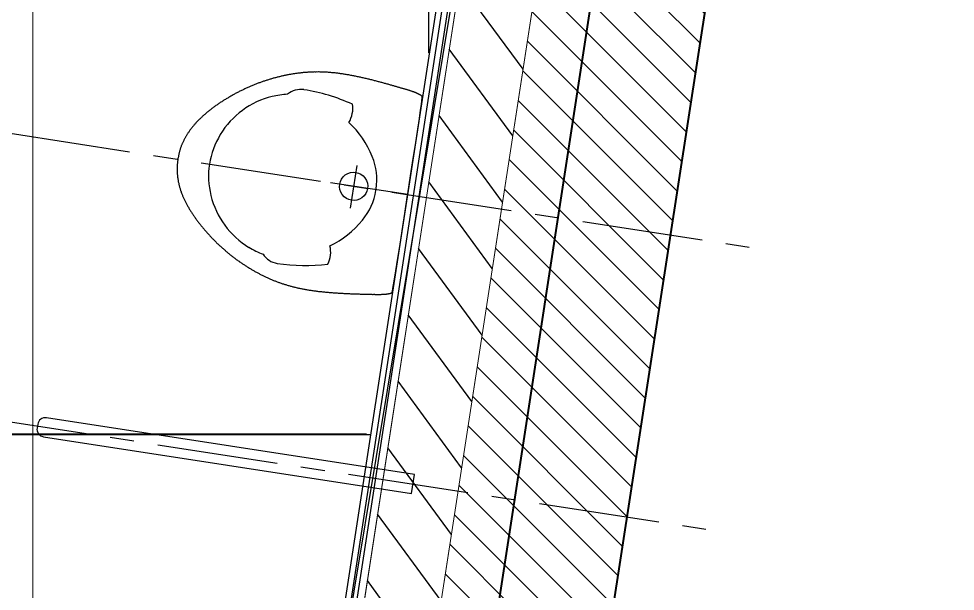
# Model space of a CAD drawing. Header units: millimetres. Extents: x 263321 to 2483465, y 33647 to 614421.
# Drawn here: x 2414509 to 2415741, y 398031 to 398783 of the extents above; entities that cross this region are included whole.
import ezdxf

# ---------------------------------------------------------------- set-up
doc = ezdxf.new("R2010")
doc.units = ezdxf.units.MM
doc.linetypes.add('CENTER', pattern=[50.8, 31.75, -6.35, 6.35, -6.35])
for name, color, linetype in [('A-PLAN-CL', 8, 'CENTER'), ('A-PLAN-HATCH2', 8, 'Continuous'), ('A-PLAN-PLASTER', 67, 'Continuous'), ('A-PLAN-SANITARY FIXTURES', 35, 'Continuous'), ('A-PLAN-TILE', 32, 'Continuous'), ('CEILING TOA', 250, 'Continuous'), ('TOA-FC-MODULAR', 7, 'Continuous')]:
    doc.layers.add(name, color=color, linetype=linetype)
for name, color, linetype, lineweight in [('A-PLAN-COLUMN', 3, 'Continuous', 0), ('A-PLAN-RCC-HATCH', 8, 'Continuous', 13), ('A-PLAN-THIN', 251, 'Continuous', 15), ('TOA-FL-CPT-1', 8, 'Continuous', 5), ('TOA-FL-TILE-4', 8, 'Continuous', 5), ('WALL', 6, 'Continuous', 40)]:
    doc.layers.add(name, color=color, linetype=linetype, lineweight=lineweight)

# ---------------------------------------------------------------- blocks, each defined once
blk = doc.blocks.new('A$C54621FCA')
at = {"layer": 'A-PLAN-SANITARY FIXTURES'}
for p, q in [((48.8, 283.3, 0), (50, 283.4, 0)), ((50, 283.4, 0), (51.1, 283.5, 0)), ((51.1, 283.5, 0), (52.3, 283.7, 0)), ((52.3, 283.7, 0), (53.5, 283.8, 0)), ((53.5, 283.8, 0), (54.7, 283.9, 0)), ((54.7, 283.9, 0), (55.9, 284.1, 0)), ((55.9, 284.1, 0), (57.1, 284.2, 0)), ((57.1, 284.2, 0), (58.3, 284.3, 0)), ((58.3, 284.3, 0), (59.6, 284.5, 0)), ((59.6, 284.5, 0), (60.8, 284.6, 0)), ((60.8, 284.6, 0), (62.1, 284.7, 0)), ((62.1, 284.7, 0), (63.3, 284.8, 0)), ((63.3, 284.8, 0), (64.6, 285, 0)), ((64.6, 285, 0), (65.8, 285.1, 0)), ((65.8, 285.1, 0), (67.1, 285.2, 0)), ((67.1, 285.2, 0), (68.3, 285.3, 0)), ((68.3, 285.3, 0), (69.6, 285.5, 0)), ((69.6, 285.5, 0), (70.9, 285.6, 0)), ((70.9, 285.6, 0), (72.2, 285.7, 0)), ((72.2, 285.7, 0), (73.4, 285.8, 0)), ((73.4, 285.8, 0), (74.7, 285.9, 0)), ((74.7, 285.9, 0), (76, 286, 0)), ((76, 286, 0), (77.3, 286.1, 0)), ((77.3, 286.1, 0), (78.6, 286.2, 0)), ((78.6, 286.2, 0), (79.9, 286.3, 0)), ((79.9, 286.3, 0), (81.2, 286.4, 0)), ((81.2, 286.4, 0), (82.5, 286.5, 0)), ((82.5, 286.5, 0), (83.8, 286.6, 0)), ((83.8, 286.6, 0), (85.1, 286.7, 0)), ((85.1, 286.7, 0), (86.3, 286.8, 0)), ((86.3, 286.8, 0), (87.6, 286.8, 0)), ((87.6, 286.8, 0), (88.9, 286.9, 0)), ((88.9, 286.9, 0), (90.2, 287, 0)), ((90.2, 287, 0), (91.5, 287, 0)), ((91.5, 287, 0), (92.8, 287.1, 0)), ((92.8, 287.1, 0), (94, 287.2, 0)), ((94, 287.2, 0), (95.3, 287.2, 0)), ((95.3, 287.2, 0), (96.6, 287.3, 0)), ((96.6, 287.3, 0), (97.8, 287.3, 0)), ((97.8, 287.3, 0), (99.1, 287.3, 0)), ((99.1, 287.3, 0), (100.4, 287.4, 0)), ((100.4, 287.4, 0), (101.6, 287.4, 0)), ((101.6, 287.4, 0), (102.9, 287.4, 0)), ((102.9, 287.4, 0), (104.1, 287.4, 0)), ((104.1, 287.4, 0), (105.3, 287.5, 0)), ((105.3, 287.5, 0), (106.6, 287.5, 0)), ((106.6, 287.5, 0), (107.8, 287.5, 0)), ((107.8, 287.5, 0), (109, 287.5, 0)), ((109, 287.5, 0), (110.2, 287.5, 0)), ((110.2, 287.5, 0), (111.4, 287.4, 0)), ((111.4, 287.4, 0), (112.6, 287.4, 0)), ((112.6, 287.4, 0), (113.8, 287.4, 0)), ((113.8, 287.4, 0), (115, 287.4, 0)), ((115, 287.4, 0), (116.1, 287.3, 0)), ((116.1, 287.3, 0), (117.3, 287.3, 0)), ((117.3, 287.3, 0), (118.5, 287.3, 0)), ((118.5, 287.3, 0), (119.6, 287.2, 0)), ((119.6, 287.2, 0), (120.8, 287.1, 0)), ((120.8, 287.1, 0), (121.9, 287.1, 0)), ((121.9, 287.1, 0), (123.1, 287, 0)), ((123.1, 287, 0), (124.2, 286.9, 0)), ((124.2, 286.9, 0), (125.3, 286.9, 0)), ((125.3, 286.9, 0), (126.4, 286.8, 0)), ((126.4, 286.8, 0), (127.6, 286.7, 0)), ((127.6, 286.7, 0), (128.7, 286.6, 0)), ((128.7, 286.6, 0), (129.8, 286.5, 0)), ((129.8, 286.5, 0), (130.9, 286.4, 0)), ((130.9, 286.4, 0), (132, 286.3, 0)), ((132, 286.3, 0), (133.1, 286.2, 0)), ((133.1, 286.2, 0), (134.2, 286, 0)), ((134.2, 286, 0), (135.2, 285.9, 0)), ((135.2, 285.9, 0), (136.3, 285.8, 0)), ((136.3, 285.8, 0), (137.4, 285.6, 0)), ((137.4, 285.6, 0), (138.5, 285.5, 0)), ((138.5, 285.5, 0), (139.5, 285.4, 0)), ((139.5, 285.4, 0), (140.6, 285.2, 0)), ((140.6, 285.2, 0), (141.7, 285, 0)), ((141.7, 285, 0), (142.7, 284.9, 0)), ((142.7, 284.9, 0), (143.8, 284.7, 0)), ((143.8, 284.7, 0), (144.8, 284.5, 0)), ((144.8, 284.5, 0), (145.9, 284.4, 0)), ((145.9, 284.4, 0), (146.9, 284.2, 0)), ((146.9, 284.2, 0), (148, 284, 0)), ((148, 284, 0), (149, 283.8, 0)), ((149, 283.8, 0), (150, 283.6, 0)), ((150, 283.6, 0), (151.1, 283.4, 0)), ((151.1, 283.4, 0), (152.1, 283.2, 0)), ((0.4, 268.9, 0), (0.5, 272, 0)), ((0.5, 272, 0), (0.7, 273.7, 0)), ((0.7, 273.7, 0), (0.9, 274.4, 0)), ((0.9, 274.4, 0), (1.1, 274.6, 0)), ((1.1, 274.6, 0), (1.4, 274.7, 0)), ((1.4, 274.7, 0), (1.7, 274.9, 0)), ((1.7, 274.9, 0), (2, 275, 0)), ((2, 275, 0), (2.4, 275.2, 0)), ((2.4, 275.2, 0), (2.8, 275.4, 0)), ((2.8, 275.4, 0), (3.2, 275.6, 0)), ((3.2, 275.6, 0), (3.7, 275.7, 0)), ((3.7, 275.7, 0), (4.1, 275.9, 0)), ((4.1, 275.9, 0), (4.6, 276.1, 0)), ((4.6, 276.1, 0), (5, 276.2, 0)), ((5, 276.2, 0), (5.5, 276.4, 0)), ((5.5, 276.4, 0), (6, 276.6, 0)), ((6, 276.6, 0), (6.4, 276.7, 0)), ((6.4, 276.7, 0), (6.9, 276.9, 0)), ((6.9, 276.9, 0), (7.4, 277, 0)), ((7.4, 277, 0), (7.9, 277.2, 0)), ((7.9, 277.2, 0), (8.4, 277.3, 0)), ((8.4, 277.3, 0), (8.9, 277.4, 0)), ((8.9, 277.4, 0), (9.4, 277.6, 0)), ((9.4, 277.6, 0), (9.9, 277.7, 0)), ((9.9, 277.7, 0), (10.5, 277.8, 0)), ((10.5, 277.8, 0), (11, 277.9, 0)), ((11, 277.9, 0), (11.6, 278.1, 0)), ((11.6, 278.1, 0), (12.1, 278.2, 0)), ((12.1, 278.2, 0), (12.7, 278.3, 0)), ((12.7, 278.3, 0), (13.3, 278.4, 0)), ((13.3, 278.4, 0), (13.9, 278.5, 0)), ((13.9, 278.5, 0), (14.5, 278.6, 0)), ((14.5, 278.6, 0), (15.1, 278.7, 0)), ((15.1, 278.7, 0), (15.7, 278.8, 0)), ((15.7, 278.8, 0), (16.3, 279, 0)), ((16.3, 279, 0), (17, 279.1, 0)), ((17, 279.1, 0), (17.6, 279.2, 0)), ((17.6, 279.2, 0), (18.3, 279.3, 0)), ((18.3, 279.3, 0), (19, 279.4, 0)), ((19, 279.4, 0), (19.7, 279.5, 0)), ((19.7, 279.5, 0), (20.4, 279.6, 0)), ((20.4, 279.6, 0), (21.1, 279.7, 0)), ((21.1, 279.7, 0), (21.9, 279.8, 0)), ((21.9, 279.8, 0), (22.6, 279.9, 0)), ((22.6, 279.9, 0), (23.4, 280, 0)), ((23.4, 280, 0), (24.2, 280.1, 0)), ((24.2, 280.1, 0), (25, 280.2, 0)), ((25, 280.2, 0), (25.8, 280.3, 0)), ((25.8, 280.3, 0), (26.6, 280.5, 0)), ((26.6, 280.5, 0), (27.5, 280.6, 0)), ((27.5, 280.6, 0), (28.3, 280.7, 0)), ((28.3, 280.7, 0), (29.2, 280.8, 0)), ((29.2, 280.8, 0), (30.1, 280.9, 0)), ((30.1, 280.9, 0), (31, 281, 0)), ((31, 281, 0), (32, 281.2, 0)), ((32, 281.2, 0), (32.9, 281.3, 0)), ((32.9, 281.3, 0), (33.9, 281.4, 0)), ((33.9, 281.4, 0), (34.8, 281.5, 0)), ((34.8, 281.5, 0), (35.8, 281.7, 0)), ((35.8, 281.7, 0), (36.8, 281.8, 0)), ((36.8, 281.8, 0), (37.9, 281.9, 0)), ((37.9, 281.9, 0), (38.9, 282, 0)), ((38.9, 282, 0), (40, 282.2, 0)), ((40, 282.2, 0), (41, 282.3, 0)), ((41, 282.3, 0), (42.1, 282.4, 0)), ((42.1, 282.4, 0), (43.2, 282.6, 0)), ((43.2, 282.6, 0), (44.3, 282.7, 0)), ((44.3, 282.7, 0), (45.4, 282.8, 0)), ((45.4, 282.8, 0), (46.5, 283, 0)), ((46.5, 283, 0), (47.7, 283.1, 0)), ((47.7, 283.1, 0), (48.8, 283.3, 0)), ((152.1, 283.2, 0), (153.1, 282.9, 0)), ((153.1, 282.9, 0), (154.2, 282.7, 0)), ((154.2, 282.7, 0), (155.2, 282.5, 0)), ((155.2, 282.5, 0), (156.2, 282.3, 0)), ((156.2, 282.3, 0), (157.2, 282, 0)), ((157.2, 282, 0), (158.2, 281.8, 0)), ((158.2, 281.8, 0), (159.2, 281.5, 0)), ((159.2, 281.5, 0), (160.3, 281.3, 0)), ((160.3, 281.3, 0), (161.3, 281, 0)), ((161.3, 281, 0), (162.3, 280.8, 0)), ((162.3, 280.8, 0), (163.3, 280.5, 0)), ((163.3, 280.5, 0), (164.3, 280.2, 0)), ((164.3, 280.2, 0), (165.3, 279.9, 0)), ((165.3, 279.9, 0), (166.3, 279.7, 0)), ((166.3, 279.7, 0), (167.3, 279.4, 0)), ((167.3, 279.4, 0), (168.3, 279.1, 0)), ((168.3, 279.1, 0), (169.3, 278.8, 0)), ((169.3, 278.8, 0), (170.3, 278.5, 0)), ((170.3, 278.5, 0), (171.3, 278.2, 0)), ((171.3, 278.2, 0), (172.3, 277.9, 0)), ((172.3, 277.9, 0), (173.3, 277.5, 0)), ((173.3, 277.5, 0), (174.3, 277.2, 0)), ((174.3, 277.2, 0), (175.3, 276.9, 0)), ((175.3, 276.9, 0), (176.3, 276.5, 0)), ((176.3, 276.5, 0), (177.3, 276.2, 0)), ((177.3, 276.2, 0), (178.3, 275.9, 0)), ((178.3, 275.9, 0), (179.3, 275.5, 0)), ((179.3, 275.5, 0), (180.3, 275.2, 0)), ((180.3, 275.2, 0), (181.3, 274.8, 0)), ((181.3, 274.8, 0), (182.3, 274.4, 0)), ((182.3, 274.4, 0), (183.3, 274.1, 0)), ((183.3, 274.1, 0), (184.3, 273.7, 0)), ((184.3, 273.7, 0), (185.3, 273.3, 0)), ((185.3, 273.3, 0), (186.3, 272.9, 0)), ((186.3, 272.9, 0), (187.3, 272.5, 0)), ((187.3, 272.5, 0), (188.3, 272.1, 0)), ((188.3, 272.1, 0), (189.2, 271.7, 0)), ((189.2, 271.7, 0), (190.2, 271.3, 0)), ((190.2, 271.3, 0), (191.2, 270.9, 0)), ((0.2, 256, 0), (0.3, 263.7, 0)), ((0.3, 263.7, 0), (0.4, 268.9, 0)), ((191.2, 270.9, 0), (192.2, 270.5, 0)), ((192.2, 270.5, 0), (193.2, 270.1, 0)), ((193.2, 270.1, 0), (194.2, 269.7, 0)), ((194.2, 269.7, 0), (195.2, 269.2, 0)), ((195.2, 269.2, 0), (196.2, 268.8, 0)), ((196.2, 268.8, 0), (197.2, 268.3, 0)), ((197.2, 268.3, 0), (198.2, 267.9, 0)), ((198.2, 267.9, 0), (199.1, 267.4, 0)), ((199.1, 267.4, 0), (200.1, 267, 0)), ((200.1, 267, 0), (201.1, 266.5, 0)), ((201.1, 266.5, 0), (202.1, 266.1, 0)), ((202.1, 266.1, 0), (203.1, 265.6, 0)), ((203.1, 265.6, 0), (204.1, 265.1, 0)), ((204.1, 265.1, 0), (205.1, 264.6, 0)), ((205.1, 264.6, 0), (206, 264.1, 0)), ((206, 264.1, 0), (207, 263.6, 0)), ((207, 263.6, 0), (208, 263.1, 0)), ((208, 263.1, 0), (209, 262.6, 0)), ((209, 262.6, 0), (210, 262.1, 0)), ((210, 262.1, 0), (210.9, 261.6, 0)), ((210.9, 261.6, 0), (211.9, 261.1, 0)), ((211.9, 261.1, 0), (212.9, 260.6, 0)), ((212.9, 260.6, 0), (213.9, 260, 0)), ((213.9, 260, 0), (214.8, 259.5, 0)), ((214.8, 259.5, 0), (215.8, 259, 0)), ((215.8, 259, 0), (216.8, 258.4, 0)), ((0.1, 245.2, 0), (0.2, 256, 0)), ((216.8, 258.4, 0), (217.8, 257.9, 0)), ((217.8, 257.9, 0), (218.7, 257.3, 0)), ((218.7, 257.3, 0), (219.7, 256.8, 0)), ((219.7, 256.8, 0), (220.7, 256.2, 0)), ((220.7, 256.2, 0), (221.6, 255.6, 0)), ((221.6, 255.6, 0), (222.6, 255, 0)), ((222.6, 255, 0), (223.5, 254.5, 0)), ((223.5, 254.5, 0), (224.5, 253.9, 0)), ((224.5, 253.9, 0), (225.5, 253.3, 0)), ((225.5, 253.3, 0), (226.4, 252.7, 0)), ((226.4, 252.7, 0), (227.4, 252.1, 0)), ((227.4, 252.1, 0), (228.3, 251.5, 0)), ((228.3, 251.5, 0), (229.3, 250.9, 0)), ((229.3, 250.9, 0), (230.3, 250.3, 0)), ((230.3, 250.3, 0), (231.2, 249.6, 0)), ((231.2, 249.6, 0), (232.2, 249, 0)), ((232.2, 249, 0), (233.1, 248.4, 0)), ((233.1, 248.4, 0), (234.1, 247.7, 0)), ((234.1, 247.7, 0), (235, 247.1, 0)), ((235, 247.1, 0), (235.9, 246.4, 0)), ((235.9, 246.4, 0), (236.9, 245.8, 0)), ((0.1, 230.9, 0), (0.1, 245.2, 0)), ((236.9, 245.8, 0), (237.8, 245.1, 0)), ((237.8, 245.1, 0), (238.8, 244.5, 0)), ((238.8, 244.5, 0), (239.7, 243.8, 0)), ((239.7, 243.8, 0), (240.6, 243.1, 0)), ((240.6, 243.1, 0), (241.6, 242.4, 0)), ((241.6, 242.4, 0), (242.5, 241.8, 0)), ((242.5, 241.8, 0), (243.4, 241.1, 0)), ((243.4, 241.1, 0), (244.4, 240.4, 0)), ((244.4, 240.4, 0), (245.3, 239.7, 0)), ((245.3, 239.7, 0), (246.2, 239, 0)), ((246.2, 239, 0), (247.1, 238.3, 0)), ((247.1, 238.3, 0), (248, 237.6, 0)), ((248, 237.6, 0), (248.9, 236.8, 0)), ((248.9, 236.8, 0), (249.8, 236.1, 0)), ((249.8, 236.1, 0), (250.7, 235.4, 0)), ((250.7, 235.4, 0), (251.6, 234.7, 0)), ((251.6, 234.7, 0), (252.5, 233.9, 0)), ((0, 212.9, 0), (0.1, 230.9, 0)), ((252.5, 233.9, 0), (253.4, 233.2, 0)), ((253.4, 233.2, 0), (254.3, 232.5, 0)), ((254.3, 232.5, 0), (255.2, 231.7, 0)), ((255.2, 231.7, 0), (256.1, 231, 0)), ((256.1, 231, 0), (257, 230.2, 0)), ((257, 230.2, 0), (257.8, 229.5, 0)), ((257.8, 229.5, 0), (258.7, 228.7, 0)), ((258.7, 228.7, 0), (259.6, 228, 0)), ((259.6, 228, 0), (260.4, 227.2, 0)), ((260.4, 227.2, 0), (261.3, 226.4, 0)), ((261.3, 226.4, 0), (262.1, 225.7, 0)), ((262.1, 225.7, 0), (263, 224.9, 0)), ((263, 224.9, 0), (263.8, 224.1, 0)), ((263.8, 224.1, 0), (264.6, 223.3, 0)), ((264.6, 223.3, 0), (265.5, 222.6, 0)), ((265.5, 222.6, 0), (266.3, 221.8, 0)), ((266.3, 221.8, 0), (267.1, 221, 0)), ((0, 191.8, 0), (0, 212.9, 0)), ((267.1, 221, 0), (267.9, 220.2, 0)), ((267.9, 220.2, 0), (268.7, 219.4, 0)), ((268.7, 219.4, 0), (269.5, 218.6, 0)), ((269.5, 218.6, 0), (270.3, 217.8, 0)), ((270.3, 217.8, 0), (271.1, 217, 0)), ((271.1, 217, 0), (271.9, 216.2, 0)), ((271.9, 216.2, 0), (272.6, 215.4, 0)), ((272.6, 215.4, 0), (273.4, 214.6, 0)), ((273.4, 214.6, 0), (274.1, 213.8, 0)), ((274.1, 213.8, 0), (274.9, 213, 0)), ((274.9, 213, 0), (275.6, 212.2, 0)), ((275.6, 212.2, 0), (276.4, 211.4, 0)), ((276.4, 211.4, 0), (277.1, 210.6, 0)), ((277.1, 210.6, 0), (277.8, 209.8, 0)), ((277.8, 209.8, 0), (278.5, 209, 0)), ((278.5, 209, 0), (279.2, 208.2, 0)), ((279.2, 208.2, 0), (279.9, 207.4, 0)), ((279.9, 207.4, 0), (280.6, 206.6, 0)), ((280.6, 206.6, 0), (281.3, 205.7, 0)), ((281.3, 205.7, 0), (282, 204.9, 0)), ((282, 204.9, 0), (282.6, 204.1, 0)), ((282.6, 204.1, 0), (283.3, 203.3, 0)), ((283.3, 203.3, 0), (283.9, 202.5, 0)), ((283.9, 202.5, 0), (284.5, 201.7, 0)), ((284.5, 201.7, 0), (285.2, 200.8, 0)), ((285.2, 200.8, 0), (285.8, 200, 0)), ((285.8, 200, 0), (286.4, 199.2, 0)), ((286.4, 199.2, 0), (287, 198.4, 0)), ((287, 198.4, 0), (287.6, 197.6, 0)), ((287.6, 197.6, 0), (288.2, 196.8, 0)), ((0, 168.7, 0), (0, 191.8, 0)), ((288.2, 196.8, 0), (288.7, 195.9, 0)), ((288.7, 195.9, 0), (289.3, 195.1, 0)), ((289.3, 195.1, 0), (289.8, 194.3, 0)), ((289.8, 194.3, 0), (290.4, 193.5, 0)), ((290.4, 193.5, 0), (290.9, 192.7, 0)), ((290.9, 192.7, 0), (291.4, 191.8, 0)), ((291.4, 191.8, 0), (291.9, 191, 0)), ((291.9, 191, 0), (292.4, 190.2, 0)), ((292.4, 190.2, 0), (292.9, 189.4, 0)), ((292.9, 189.4, 0), (293.4, 188.6, 0)), ((293.4, 188.6, 0), (293.9, 187.8, 0)), ((293.9, 187.8, 0), (294.3, 186.9, 0)), ((294.3, 186.9, 0), (294.8, 186.1, 0)), ((294.8, 186.1, 0), (295.2, 185.3, 0)), ((295.2, 185.3, 0), (295.7, 184.5, 0)), ((295.7, 184.5, 0), (296.1, 183.7, 0)), ((296.1, 183.7, 0), (296.5, 182.9, 0)), ((296.5, 182.9, 0), (296.9, 182, 0)), ((296.9, 182, 0), (297.3, 181.2, 0)), ((297.3, 181.2, 0), (297.7, 180.4, 0)), ((297.7, 180.4, 0), (298.1, 179.6, 0)), ((298.1, 179.6, 0), (298.4, 178.8, 0)), ((298.4, 178.8, 0), (298.8, 178, 0)), ((298.8, 178, 0), (299.1, 177.1, 0)), ((299.1, 177.1, 0), (299.5, 176.3, 0)), ((299.5, 176.3, 0), (299.8, 175.5, 0)), ((299.8, 175.5, 0), (300.1, 174.7, 0)), ((300.1, 174.7, 0), (300.4, 173.9, 0)), ((300.4, 173.9, 0), (300.8, 173.1, 0)), ((300.8, 173.1, 0), (301, 172.2, 0)), ((0, 144.6, 0), (0, 168.7, 0)), ((72, 171.6, 0), (72, 114.8, 0)), ((301, 172.2, 0), (301.3, 171.4, 0)), ((301.3, 171.4, 0), (301.6, 170.6, 0)), ((301.6, 170.6, 0), (301.9, 169.8, 0)), ((301.9, 169.8, 0), (302.1, 169, 0)), ((302.1, 169, 0), (302.4, 168.2, 0)), ((302.4, 168.2, 0), (302.6, 167.4, 0)), ((302.6, 167.4, 0), (302.9, 166.5, 0)), ((302.9, 166.5, 0), (303.1, 165.7, 0)), ((303.1, 165.7, 0), (303.3, 164.9, 0)), ((303.3, 164.9, 0), (303.5, 164.1, 0)), ((303.5, 164.1, 0), (303.7, 163.3, 0)), ((303.7, 163.3, 0), (303.9, 162.5, 0)), ((303.9, 162.5, 0), (304.1, 161.7, 0)), ((304.1, 161.7, 0), (304.2, 160.8, 0)), ((304.2, 160.8, 0), (304.4, 160, 0)), ((304.4, 160, 0), (304.6, 159.2, 0)), ((304.6, 159.2, 0), (304.7, 158.4, 0)), ((304.7, 158.4, 0), (304.8, 157.6, 0)), ((304.8, 157.6, 0), (305, 156.8, 0)), ((305, 156.8, 0), (305.1, 156, 0)), ((305.1, 156, 0), (305.2, 155.2, 0)), ((305.2, 155.2, 0), (305.3, 154.3, 0)), ((305.3, 154.3, 0), (305.4, 153.5, 0)), ((305.4, 153.5, 0), (305.5, 152.7, 0)), ((305.5, 152.7, 0), (305.6, 151.9, 0)), ((305.6, 151.9, 0), (305.6, 151.1, 0)), ((305.6, 151.1, 0), (305.7, 150.3, 0)), ((305.7, 150.3, 0), (305.7, 149.5, 0)), ((305.7, 149.5, 0), (305.8, 148.6, 0)), ((305.8, 148.6, 0), (305.8, 147.8, 0)), ((0, 143.7, 0), (0, 144.6, 0)), ((0, 143.7, 0), (102.8, 143.7, 0)), ((0, 142.9, 0), (0, 143.7, 0)), ((0, 118.8, 0), (0, 142.9, 0)), ((305.6, 135.6, 0), (305.5, 134.8, 0)), ((305.7, 137.2, 0), (305.6, 136.4, 0)), ((305.6, 136.4, 0), (305.6, 135.6, 0)), ((305.8, 138.8, 0), (305.7, 138, 0)), ((305.7, 138, 0), (305.7, 137.2, 0)), ((305.8, 147.8, 0), (305.8, 147, 0)), ((305.8, 147, 0), (305.9, 146.2, 0)), ((305.9, 141.3, 0), (305.8, 140.5, 0)), ((305.8, 140.5, 0), (305.8, 139.6, 0)), ((305.8, 139.6, 0), (305.8, 138.8, 0)), ((305.9, 146.2, 0), (305.9, 145.4, 0)), ((305.9, 145.4, 0), (305.9, 144.6, 0)), ((305.9, 144.6, 0), (305.9, 143.8, 0)), ((305.9, 143.8, 0), (305.9, 143.7, 0)), ((305.9, 143.7, 0), (305.9, 143.7, 0)), ((305.9, 143.7, 0), (305.9, 142.9, 0)), ((305.9, 142.9, 0), (305.9, 142.1, 0)), ((305.9, 142.1, 0), (305.9, 141.3, 0)), ((303.5, 123.4, 0), (303.3, 122.6, 0)), ((303.7, 124.2, 0), (303.5, 123.4, 0)), ((303.9, 125, 0), (303.7, 124.2, 0)), ((304.1, 125.8, 0), (303.9, 125, 0)), ((304.2, 126.6, 0), (304.1, 125.8, 0)), ((304.4, 127.4, 0), (304.2, 126.6, 0)), ((304.6, 128.3, 0), (304.4, 127.4, 0)), ((304.7, 129.1, 0), (304.6, 128.3, 0)), ((304.8, 129.9, 0), (304.7, 129.1, 0)), ((305, 130.7, 0), (304.8, 129.9, 0)), ((305.1, 131.5, 0), (305, 130.7, 0)), ((305.2, 132.3, 0), (305.1, 131.5, 0)), ((305.3, 133.1, 0), (305.2, 132.3, 0)), ((305.4, 133.9, 0), (305.3, 133.1, 0)), ((305.5, 134.8, 0), (305.4, 133.9, 0)), ((0, 95.7, 0), (0, 118.8, 0)), ((299.5, 111.1, 0), (299.1, 110.3, 0)), ((299.8, 112, 0), (299.5, 111.1, 0)), ((300.1, 112.8, 0), (299.8, 112, 0)), ((300.4, 113.6, 0), (300.1, 112.8, 0)), ((300.8, 114.4, 0), (300.4, 113.6, 0)), ((301, 115.2, 0), (300.8, 114.4, 0)), ((301.3, 116, 0), (301, 115.2, 0)), ((301.6, 116.9, 0), (301.3, 116, 0)), ((301.9, 117.7, 0), (301.6, 116.9, 0)), ((302.1, 118.5, 0), (301.9, 117.7, 0)), ((302.4, 119.3, 0), (302.1, 118.5, 0)), ((302.6, 120.1, 0), (302.4, 119.3, 0)), ((302.9, 120.9, 0), (302.6, 120.1, 0)), ((303.1, 121.7, 0), (302.9, 120.9, 0)), ((303.3, 122.6, 0), (303.1, 121.7, 0)), ((293.4, 98.9, 0), (292.9, 98.1, 0)), ((293.9, 99.7, 0), (293.4, 98.9, 0)), ((294.3, 100.5, 0), (293.9, 99.7, 0)), ((294.8, 101.4, 0), (294.3, 100.5, 0)), ((295.2, 102.2, 0), (294.8, 101.4, 0)), ((295.7, 103, 0), (295.2, 102.2, 0)), ((296.1, 103.8, 0), (295.7, 103, 0)), ((296.5, 104.6, 0), (296.1, 103.8, 0)), ((296.9, 105.4, 0), (296.5, 104.6, 0)), ((297.3, 106.3, 0), (296.9, 105.4, 0)), ((297.7, 107.1, 0), (297.3, 106.3, 0)), ((298.1, 107.9, 0), (297.7, 107.1, 0)), ((298.4, 108.7, 0), (298.1, 107.9, 0)), ((298.8, 109.5, 0), (298.4, 108.7, 0)), ((299.1, 110.3, 0), (298.8, 109.5, 0)), ((0, 74.6, 0), (0, 95.7, 0)), ((285.2, 86.6, 0), (284.5, 85.8, 0)), ((285.8, 87.4, 0), (285.2, 86.6, 0)), ((286.4, 88.3, 0), (285.8, 87.4, 0)), ((287, 89.1, 0), (286.4, 88.3, 0)), ((287.6, 89.9, 0), (287, 89.1, 0)), ((288.2, 90.7, 0), (287.6, 89.9, 0)), ((288.7, 91.5, 0), (288.2, 90.7, 0)), ((289.3, 92.4, 0), (288.7, 91.5, 0)), ((289.8, 93.2, 0), (289.3, 92.4, 0)), ((290.4, 94, 0), (289.8, 93.2, 0)), ((290.9, 94.8, 0), (290.4, 94, 0)), ((291.4, 95.6, 0), (290.9, 94.8, 0)), ((291.9, 96.4, 0), (291.4, 95.6, 0)), ((292.4, 97.3, 0), (291.9, 96.4, 0)), ((292.9, 98.1, 0), (292.4, 97.3, 0)), ((0.1, 56.5, 0), (0, 74.6, 0)), ((274.9, 74.4, 0), (274.1, 73.6, 0)), ((275.6, 75.2, 0), (274.9, 74.4, 0)), ((276.4, 76, 0), (275.6, 75.2, 0)), ((277.1, 76.9, 0), (276.4, 76, 0)), ((277.8, 77.7, 0), (277.1, 76.9, 0)), ((278.5, 78.5, 0), (277.8, 77.7, 0)), ((279.2, 79.3, 0), (278.5, 78.5, 0)), ((279.9, 80.1, 0), (279.2, 79.3, 0)), ((280.6, 80.9, 0), (279.9, 80.1, 0)), ((281.3, 81.7, 0), (280.6, 80.9, 0)), ((282, 82.5, 0), (281.3, 81.7, 0)), ((282.6, 83.4, 0), (282, 82.5, 0)), ((283.3, 84.2, 0), (282.6, 83.4, 0)), ((283.9, 85, 0), (283.3, 84.2, 0)), ((284.5, 85.8, 0), (283.9, 85, 0)), ((262.1, 61.8, 0), (261.3, 61, 0)), ((263, 62.6, 0), (262.1, 61.8, 0)), ((263.8, 63.3, 0), (263, 62.6, 0)), ((264.6, 64.1, 0), (263.8, 63.3, 0)), ((265.5, 64.9, 0), (264.6, 64.1, 0)), ((266.3, 65.7, 0), (265.5, 64.9, 0)), ((267.1, 66.5, 0), (266.3, 65.7, 0)), ((267.9, 67.3, 0), (267.1, 66.5, 0)), ((268.7, 68, 0), (267.9, 67.3, 0)), ((269.5, 68.8, 0), (268.7, 68, 0)), ((270.3, 69.6, 0), (269.5, 68.8, 0)), ((271.1, 70.4, 0), (270.3, 69.6, 0)), ((271.9, 71.2, 0), (271.1, 70.4, 0)), ((272.6, 72, 0), (271.9, 71.2, 0)), ((273.4, 72.8, 0), (272.6, 72, 0)), ((274.1, 73.6, 0), (273.4, 72.8, 0)), ((0.1, 42.3, 0), (0.1, 56.5, 0)), ((248, 49.9, 0), (247.1, 49.2, 0)), ((248.9, 50.6, 0), (248, 49.9, 0)), ((249.8, 51.3, 0), (248.9, 50.6, 0)), ((250.7, 52.1, 0), (249.8, 51.3, 0)), ((251.6, 52.8, 0), (250.7, 52.1, 0)), ((252.5, 53.5, 0), (251.6, 52.8, 0)), ((253.4, 54.3, 0), (252.5, 53.5, 0)), ((254.3, 55, 0), (253.4, 54.3, 0)), ((255.2, 55.7, 0), (254.3, 55, 0)), ((256.1, 56.5, 0), (255.2, 55.7, 0)), ((257, 57.2, 0), (256.1, 56.5, 0)), ((257.8, 58, 0), (257, 57.2, 0)), ((258.7, 58.7, 0), (257.8, 58, 0)), ((259.6, 59.5, 0), (258.7, 58.7, 0)), ((260.4, 60.3, 0), (259.6, 59.5, 0)), ((261.3, 61, 0), (260.4, 60.3, 0)), ((0.2, 31.5, 0), (0.1, 42.3, 0)), ((230.3, 37.2, 0), (229.3, 36.6, 0)), ((231.2, 37.8, 0), (230.3, 37.2, 0)), ((232.2, 38.5, 0), (231.2, 37.8, 0)), ((233.1, 39.1, 0), (232.2, 38.5, 0)), ((234.1, 39.7, 0), (233.1, 39.1, 0)), ((235, 40.4, 0), (234.1, 39.7, 0)), ((235.9, 41, 0), (235, 40.4, 0)), ((236.9, 41.7, 0), (235.9, 41, 0)), ((237.8, 42.3, 0), (236.9, 41.7, 0)), ((238.8, 43, 0), (237.8, 42.3, 0)), ((239.7, 43.7, 0), (238.8, 43, 0)), ((240.6, 44.4, 0), (239.7, 43.7, 0)), ((241.6, 45, 0), (240.6, 44.4, 0)), ((242.5, 45.7, 0), (241.6, 45, 0)), ((243.4, 46.4, 0), (242.5, 45.7, 0)), ((244.4, 47.1, 0), (243.4, 46.4, 0)), ((245.3, 47.8, 0), (244.4, 47.1, 0)), ((246.2, 48.5, 0), (245.3, 47.8, 0)), ((247.1, 49.2, 0), (246.2, 48.5, 0)), ((0.3, 23.8, 0), (0.2, 31.5, 0)), ((209, 24.8, 0), (208, 24.3, 0)), ((210, 25.3, 0), (209, 24.8, 0)), ((210.9, 25.9, 0), (210, 25.3, 0)), ((211.9, 26.4, 0), (210.9, 25.9, 0)), ((212.9, 26.9, 0), (211.9, 26.4, 0)), ((213.9, 27.4, 0), (212.9, 26.9, 0)), ((214.8, 28, 0), (213.9, 27.4, 0)), ((215.8, 28.5, 0), (214.8, 28, 0)), ((216.8, 29, 0), (215.8, 28.5, 0)), ((217.8, 29.6, 0), (216.8, 29, 0)), ((218.7, 30.1, 0), (217.8, 29.6, 0)), ((219.7, 30.7, 0), (218.7, 30.1, 0)), ((220.7, 31.3, 0), (219.7, 30.7, 0)), ((221.6, 31.8, 0), (220.7, 31.3, 0)), ((222.6, 32.4, 0), (221.6, 31.8, 0)), ((223.5, 33, 0), (222.6, 32.4, 0)), ((224.5, 33.6, 0), (223.5, 33, 0)), ((225.5, 34.2, 0), (224.5, 33.6, 0)), ((226.4, 34.8, 0), (225.5, 34.2, 0)), ((227.4, 35.4, 0), (226.4, 34.8, 0)), ((228.3, 36, 0), (227.4, 35.4, 0)), ((229.3, 36.6, 0), (228.3, 36, 0)), ((0.4, 18.6, 0), (0.3, 23.8, 0)), ((0.5, 15.4, 0), (0.4, 18.6, 0)), ((0.7, 13.7, 0), (0.5, 15.4, 0)), ((0.9, 13.1, 0), (0.7, 13.7, 0)), ((1.1, 12.9, 0), (0.9, 13.1, 0)), ((1.4, 12.7, 0), (1.1, 12.9, 0)), ((1.7, 12.6, 0), (1.4, 12.7, 0)), ((2, 12.4, 0), (1.7, 12.6, 0)), ((2.4, 12.3, 0), (2, 12.4, 0)), ((181.3, 12.7, 0), (180.3, 12.3, 0)), ((182.3, 13, 0), (181.3, 12.7, 0)), ((183.3, 13.4, 0), (182.3, 13, 0)), ((184.3, 13.8, 0), (183.3, 13.4, 0)), ((185.3, 14.2, 0), (184.3, 13.8, 0)), ((186.3, 14.6, 0), (185.3, 14.2, 0)), ((187.3, 14.9, 0), (186.3, 14.6, 0)), ((188.3, 15.3, 0), (187.3, 14.9, 0)), ((189.2, 15.7, 0), (188.3, 15.3, 0)), ((190.2, 16.1, 0), (189.2, 15.7, 0)), ((191.2, 16.6, 0), (190.2, 16.1, 0)), ((192.2, 17, 0), (191.2, 16.6, 0)), ((193.2, 17.4, 0), (192.2, 17, 0)), ((194.2, 17.8, 0), (193.2, 17.4, 0)), ((195.2, 18.3, 0), (194.2, 17.8, 0)), ((196.2, 18.7, 0), (195.2, 18.3, 0)), ((197.2, 19.1, 0), (196.2, 18.7, 0)), ((198.2, 19.6, 0), (197.2, 19.1, 0)), ((199.1, 20, 0), (198.2, 19.6, 0)), ((200.1, 20.5, 0), (199.1, 20, 0)), ((201.1, 20.9, 0), (200.1, 20.5, 0)), ((202.1, 21.4, 0), (201.1, 20.9, 0)), ((203.1, 21.9, 0), (202.1, 21.4, 0)), ((204.1, 22.4, 0), (203.1, 21.9, 0)), ((205.1, 22.8, 0), (204.1, 22.4, 0)), ((206, 23.3, 0), (205.1, 22.8, 0)), ((207, 23.8, 0), (206, 23.3, 0)), ((208, 24.3, 0), (207, 23.8, 0)), ((2.8, 12.1, 0), (2.4, 12.3, 0)), ((3.2, 11.9, 0), (2.8, 12.1, 0)), ((3.7, 11.7, 0), (3.2, 11.9, 0)), ((4.1, 11.6, 0), (3.7, 11.7, 0)), ((4.6, 11.4, 0), (4.1, 11.6, 0)), ((5, 11.2, 0), (4.6, 11.4, 0)), ((5.5, 11.1, 0), (5, 11.2, 0)), ((6, 10.9, 0), (5.5, 11.1, 0)), ((6.4, 10.8, 0), (6, 10.9, 0)), ((6.9, 10.6, 0), (6.4, 10.8, 0)), ((7.4, 10.5, 0), (6.9, 10.6, 0)), ((7.9, 10.3, 0), (7.4, 10.5, 0)), ((8.4, 10.2, 0), (7.9, 10.3, 0)), ((8.9, 10, 0), (8.4, 10.2, 0)), ((9.4, 9.9, 0), (8.9, 10, 0)), ((9.9, 9.8, 0), (9.4, 9.9, 0)), ((10.5, 9.7, 0), (9.9, 9.8, 0)), ((11, 9.5, 0), (10.5, 9.7, 0)), ((11.6, 9.4, 0), (11, 9.5, 0)), ((12.1, 9.3, 0), (11.6, 9.4, 0)), ((12.7, 9.2, 0), (12.1, 9.3, 0)), ((13.3, 9.1, 0), (12.7, 9.2, 0)), ((13.9, 9, 0), (13.3, 9.1, 0)), ((14.5, 8.8, 0), (13.9, 9, 0)), ((15.1, 8.7, 0), (14.5, 8.8, 0)), ((15.7, 8.6, 0), (15.1, 8.7, 0)), ((16.3, 8.5, 0), (15.7, 8.6, 0)), ((17, 8.4, 0), (16.3, 8.5, 0)), ((17.6, 8.3, 0), (17, 8.4, 0)), ((18.3, 8.2, 0), (17.6, 8.3, 0)), ((19, 8.1, 0), (18.3, 8.2, 0)), ((19.7, 8, 0), (19, 8.1, 0)), ((20.4, 7.9, 0), (19.7, 8, 0)), ((21.1, 7.8, 0), (20.4, 7.9, 0)), ((21.9, 7.7, 0), (21.1, 7.8, 0)), ((22.6, 7.6, 0), (21.9, 7.7, 0)), ((23.4, 7.5, 0), (22.6, 7.6, 0)), ((24.2, 7.4, 0), (23.4, 7.5, 0)), ((25, 7.2, 0), (24.2, 7.4, 0)), ((25.8, 7.1, 0), (25, 7.2, 0)), ((26.6, 7, 0), (25.8, 7.1, 0)), ((27.5, 6.9, 0), (26.6, 7, 0)), ((28.3, 6.8, 0), (27.5, 6.9, 0)), ((29.2, 6.7, 0), (28.3, 6.8, 0)), ((30.1, 6.6, 0), (29.2, 6.7, 0)), ((31, 6.4, 0), (30.1, 6.6, 0)), ((32, 6.3, 0), (31, 6.4, 0)), ((32.9, 6.2, 0), (32, 6.3, 0)), ((33.9, 6.1, 0), (32.9, 6.2, 0)), ((34.8, 5.9, 0), (33.9, 6.1, 0)), ((35.8, 5.8, 0), (34.8, 5.9, 0)), ((36.8, 5.7, 0), (35.8, 5.8, 0)), ((37.9, 5.6, 0), (36.8, 5.7, 0)), ((38.9, 5.4, 0), (37.9, 5.6, 0)), ((40, 5.3, 0), (38.9, 5.4, 0)), ((41, 5.2, 0), (40, 5.3, 0)), ((42.1, 5, 0), (41, 5.2, 0)), ((43.2, 4.9, 0), (42.1, 5, 0)), ((44.3, 4.8, 0), (43.2, 4.9, 0)), ((45.4, 4.6, 0), (44.3, 4.8, 0)), ((46.5, 4.5, 0), (45.4, 4.6, 0)), ((47.7, 4.4, 0), (46.5, 4.5, 0)), ((48.8, 4.2, 0), (47.7, 4.4, 0)), ((50, 4.1, 0), (48.8, 4.2, 0)), ((51.1, 3.9, 0), (50, 4.1, 0)), ((52.3, 3.8, 0), (51.1, 3.9, 0)), ((53.5, 3.7, 0), (52.3, 3.8, 0)), ((54.7, 3.5, 0), (53.5, 3.7, 0)), ((55.9, 3.4, 0), (54.7, 3.5, 0)), ((57.1, 3.3, 0), (55.9, 3.4, 0)), ((58.3, 3.1, 0), (57.1, 3.3, 0)), ((59.6, 3, 0), (58.3, 3.1, 0)), ((60.8, 2.9, 0), (59.6, 3, 0)), ((62.1, 2.8, 0), (60.8, 2.9, 0)), ((63.3, 2.6, 0), (62.1, 2.8, 0)), ((64.6, 2.5, 0), (63.3, 2.6, 0)), ((65.8, 2.4, 0), (64.6, 2.5, 0)), ((67.1, 2.3, 0), (65.8, 2.4, 0)), ((68.3, 2.1, 0), (67.1, 2.3, 0)), ((69.6, 2, 0), (68.3, 2.1, 0)), ((70.9, 1.9, 0), (69.6, 2, 0)), ((72.2, 1.8, 0), (70.9, 1.9, 0)), ((73.4, 1.7, 0), (72.2, 1.8, 0)), ((74.7, 1.6, 0), (73.4, 1.7, 0)), ((76, 1.5, 0), (74.7, 1.6, 0)), ((77.3, 1.4, 0), (76, 1.5, 0)), ((78.6, 1.3, 0), (77.3, 1.4, 0)), ((79.9, 1.2, 0), (78.6, 1.3, 0)), ((81.2, 1.1, 0), (79.9, 1.2, 0)), ((82.5, 1, 0), (81.2, 1.1, 0)), ((83.8, 0.9, 0), (82.5, 1, 0)), ((85.1, 0.8, 0), (83.8, 0.9, 0)), ((86.3, 0.7, 0), (85.1, 0.8, 0)), ((87.6, 0.6, 0), (86.3, 0.7, 0)), ((88.9, 0.6, 0), (87.6, 0.6, 0)), ((90.2, 0.5, 0), (88.9, 0.6, 0)), ((91.5, 0.4, 0), (90.2, 0.5, 0)), ((92.8, 0.4, 0), (91.5, 0.4, 0)), ((94, 0.3, 0), (92.8, 0.4, 0)), ((95.3, 0.3, 0), (94, 0.3, 0)), ((96.6, 0.2, 0), (95.3, 0.3, 0)), ((97.8, 0.2, 0), (96.6, 0.2, 0)), ((99.1, 0.1, 0), (97.8, 0.2, 0)), ((100.4, 0.1, 0), (99.1, 0.1, 0)), ((101.6, 0.1, 0), (100.4, 0.1, 0)), ((102.9, 0, 0), (101.6, 0.1, 0)), ((104.1, 0, 0), (102.9, 0, 0)), ((105.3, 0, 0), (104.1, 0, 0)), ((106.6, 0, 0), (105.3, 0, 0)), ((107.8, 0, 0), (106.6, 0, 0)), ((109, 0, 0), (107.8, 0, 0)), ((110.2, 0, 0), (109, 0, 0)), ((111.4, 0, 0), (110.2, 0, 0)), ((112.6, 0, 0), (111.4, 0, 0)), ((113.8, 0.1, 0), (112.6, 0, 0)), ((115, 0.1, 0), (113.8, 0.1, 0)), ((116.1, 0.1, 0), (115, 0.1, 0)), ((117.3, 0.2, 0), (116.1, 0.1, 0)), ((118.5, 0.2, 0), (117.3, 0.2, 0)), ((119.6, 0.3, 0), (118.5, 0.2, 0)), ((120.8, 0.3, 0), (119.6, 0.3, 0)), ((121.9, 0.4, 0), (120.8, 0.3, 0)), ((123.1, 0.5, 0), (121.9, 0.4, 0)), ((124.2, 0.5, 0), (123.1, 0.5, 0)), ((125.3, 0.6, 0), (124.2, 0.5, 0)), ((126.4, 0.7, 0), (125.3, 0.6, 0)), ((127.6, 0.8, 0), (126.4, 0.7, 0)), ((128.7, 0.9, 0), (127.6, 0.8, 0)), ((129.8, 1, 0), (128.7, 0.9, 0)), ((130.9, 1.1, 0), (129.8, 1, 0)), ((132, 1.2, 0), (130.9, 1.1, 0)), ((133.1, 1.3, 0), (132, 1.2, 0)), ((134.2, 1.4, 0), (133.1, 1.3, 0)), ((135.2, 1.6, 0), (134.2, 1.4, 0)), ((136.3, 1.7, 0), (135.2, 1.6, 0)), ((137.4, 1.8, 0), (136.3, 1.7, 0)), ((138.5, 2, 0), (137.4, 1.8, 0)), ((139.5, 2.1, 0), (138.5, 2, 0)), ((140.6, 2.3, 0), (139.5, 2.1, 0)), ((141.7, 2.4, 0), (140.6, 2.3, 0)), ((142.7, 2.6, 0), (141.7, 2.4, 0)), ((143.8, 2.8, 0), (142.7, 2.6, 0)), ((144.8, 2.9, 0), (143.8, 2.8, 0)), ((145.9, 3.1, 0), (144.8, 2.9, 0)), ((146.9, 3.3, 0), (145.9, 3.1, 0)), ((148, 3.5, 0), (146.9, 3.3, 0)), ((149, 3.7, 0), (148, 3.5, 0)), ((150, 3.9, 0), (149, 3.7, 0)), ((151.1, 4.1, 0), (150, 3.9, 0)), ((152.1, 4.3, 0), (151.1, 4.1, 0)), ((153.1, 4.5, 0), (152.1, 4.3, 0)), ((154.2, 4.7, 0), (153.1, 4.5, 0)), ((155.2, 5, 0), (154.2, 4.7, 0)), ((156.2, 5.2, 0), (155.2, 5, 0)), ((157.2, 5.4, 0), (156.2, 5.2, 0)), ((158.2, 5.7, 0), (157.2, 5.4, 0)), ((159.2, 5.9, 0), (158.2, 5.7, 0)), ((160.3, 6.2, 0), (159.2, 5.9, 0)), ((161.3, 6.4, 0), (160.3, 6.2, 0)), ((162.3, 6.7, 0), (161.3, 6.4, 0)), ((163.3, 7, 0), (162.3, 6.7, 0)), ((164.3, 7.2, 0), (163.3, 7, 0)), ((165.3, 7.5, 0), (164.3, 7.2, 0)), ((166.3, 7.8, 0), (165.3, 7.5, 0)), ((167.3, 8.1, 0), (166.3, 7.8, 0)), ((168.3, 8.4, 0), (167.3, 8.1, 0)), ((169.3, 8.7, 0), (168.3, 8.4, 0)), ((170.3, 9, 0), (169.3, 8.7, 0)), ((171.3, 9.3, 0), (170.3, 9, 0)), ((172.3, 9.6, 0), (171.3, 9.3, 0)), ((173.3, 9.9, 0), (172.3, 9.6, 0)), ((174.3, 10.3, 0), (173.3, 9.9, 0)), ((175.3, 10.6, 0), (174.3, 10.3, 0)), ((176.3, 10.9, 0), (175.3, 10.6, 0)), ((177.3, 11.3, 0), (176.3, 10.9, 0)), ((178.3, 11.6, 0), (177.3, 11.3, 0)), ((179.3, 12, 0), (178.3, 11.6, 0)), ((180.3, 12.3, 0), (179.3, 12, 0))]:
    blk.add_line(p, q, dxfattribs=at)
at = {"layer": 'A-PLAN-SANITARY FIXTURES', "extrusion": (0, 0, -1)}
for centre, major_axis, start_param, end_param in [((156, 19.6, 0), (-169.5, 169.5), 0.50678, 0.785398), ((155.5, 231.5, 0), (-19.7, -19.7), 2.373062, 3.195577), ((121.3, 239.2, 0), (-23.4, -23.4), 0.367298, 1.121678), ((153, 140.4, 0), (-79.3, -79.3), 2.564959, 2.748732), ((153.4, 141.5, 0), (-78.5, 78.5), 1.177936, 1.569119), ((164, 120, 0), (-90.9, 90.9), -0.245139, 0.181004), ((154.1, 142.2, 0), (-77.8, 77.8), 1.569119, 1.963307), ((123, 144.6, 0), (-57.1, 57.1), -0.785398, -0.245139), ((155.2, 142.6, 0), (-76.9, -76.9), 3.534104, 3.916805), ((123, 144.6, 0), (-57.1, -57.1), 0.774983, 0.785398), ((123, 142.9, 0), (-57.1, 57.1), -0.785398, -0.774983), ((123, 142.9, 0), (-57.1, 57.1), -1.325657, -0.785398), ((155.2, 144.8, 0), (-76.9, 76.9), 2.36638, 2.749082), ((164, 167.5, 0), (-90.9, -90.9), 6.102181, 6.528324), ((154.1, 145.3, 0), (-77.8, -77.8), 4.319878, 4.714067), ((121.3, 48.3, 0), (-23.4, 23.4), -1.121678, -0.367298), ((153.4, 146, 0), (-78.5, -78.5), 4.714067, 5.10525), ((156, 267.9, 0), (-169.5, -169.5), 5.497787, 5.776405), ((155.5, 56, 0), (-19.7, 19.7), 3.087608, 3.910123), ((153, 147.1, 0), (-79.3, -79.3), 5.10525, 5.289023)]:
    blk.add_ellipse(centre, major_axis=major_axis, ratio=1, start_param=start_param, end_param=end_param, dxfattribs=at)
blk.add_ellipse((72, 143.7, 0), major_axis=(-13.1, -13.1), ratio=1, dxfattribs=at)
blk = doc.blocks.new('Rest room-2.0')
at = {"layer": 'A-PLAN-HATCH2'}
h = blk.add_hatch(dxfattribs=at)
h.set_pattern_fill('ANSI31', color=256, scale=500, angle=261.2432, style=0)
h.set_pattern_definition([(306.243209, (617163.19, -129546.95), (50.407168, 36.9508784), [])])
h.paths.add_polyline_path([(7047.4, -5685.3), (7879.4, -283.6), (7978.3, -298.8), (7148.5, -5685.3)])
at = {"layer": 'A-PLAN-RCC-HATCH'}
h = blk.add_hatch(dxfattribs=at)
h.set_pattern_fill('ANSI31', color=256, scale=10, angle=90, style=0)
h.set_pattern_definition([(135, (-235786.27, -223405.926), (-22.4506403, -22.4506403), [])])
h.paths.add_polyline_path([(8927.7, 5864.7), (7117.7, -5885.3), (7117.7, -5885.3), (7117.7, -5885.3), (7340.1, -5919.6), (9150, 5830.4)])
at = {"layer": 'A-PLAN-CL', "linetype": 'CENTER', "ltscale": 5}
for p, q in [((6312.4, -3482.3), (7786.3, -3709.4)), ((6255.3, -3853), (7729.2, -4080))]:
    blk.add_line(p, q, dxfattribs=at)
at = {"layer": 'A-PLAN-COLUMN'}
blk.add_lwpolyline([(8927.7, 5864.7), (7117.7, -5885.3), (7117.7, -5885.3), (7117.7, -5885.3), (7340.1, -5919.6), (9150, 5830.4), (8927.7, 5864.7)], dxfattribs=at)
at = {"layer": 'A-PLAN-PLASTER', "elevation": 0}
blk.add_lwpolyline([(7275, -200.6), (7868, -292), (7038.8, -5675.3), (5918.6, -5675.3)], dxfattribs=at)
at = {"layer": 'A-PLAN-SANITARY FIXTURES'}
blk.add_lwpolyline([(6849.7, -3947.1, 0.414214), (6858.1, -3958.5), (7342.3, -4033.1), (7346.1, -4008.3), (6861.9, -3933.7, 0.414214), (6850.5, -3942.1)], format="xyb", close=True, dxfattribs=at)
at = {"layer": 'A-PLAN-THIN'}
blk.add_line((7879.4, -283.6), (7049.7, -5670.1), dxfattribs=at)
blk.add_lwpolyline([(7047.4, -5685.3), (7879.4, -283.6), (7978.3, -298.8), (7148.5, -5685.3)], close=True, dxfattribs=at)
at = {"layer": 'A-PLAN-TILE', "elevation": 0}
blk.add_lwpolyline([(7859.8, -299.6), (7851.9, -298.4), (7026.6, -5655.6), (7034.6, -5656.8)], close=True, dxfattribs=at)
at = {"layer": 'A-PLAN-SANITARY FIXTURES', "xscale": -1, "rotation": 351.2432816985323}
blk.add_blockref('A$C54621FCA', (7315.4, -3782.3, 0), dxfattribs=at)
blk = doc.blocks.new('CHOREE')
blk.add_blockref('Rest room-2.0', (8768.6, -2039.9))
blk = doc.blocks.new('BIG CHOORE')
blk.add_blockref('CHOREE', (-2408, -1909))

msp = doc.modelspace()

# ---------------------------------------------------------------- hatches: boundary and pattern name
at = {"layer": 'TOA-FC-MODULAR'}
h = msp.add_hatch(dxfattribs=at)
h.set_pattern_fill('_USER', color=252, scale=600, angle=270, double=1, pattern_type=0)
h.set_pattern_definition([(270, (2411447.9, 407836.14), (600, -1e-13), []), (0, (2411447.9, 407836.14), (0, 600), [])])
edge = h.paths.add_edge_path()
edge.add_line((2411531.796, 407837.052), (2411531.796, 406742.052))
edge.add_line((2411531.796, 406742.052), (2412646.796, 406742.053))
edge.add_arc((2412646.796, 406732.053), 10, -0.000041, 90.000041, ccw=False)
edge.add_line((2412656.796, 406732.053), (2412656.796, 403697.052))
edge.add_line((2412656.796, 403697.052), (2413296.796, 403697.052))
edge.add_arc((2413296.796, 403687.052), 10, -0.26121, 90, ccw=False)
edge.add_line((2413306.796, 403687.006), (2413298.796, 403430.072))
edge.add_line((2413298.796, 403430.072), (2413143.81, 403431.646))
edge.add_line((2413143.81, 403431.646), (2413143.804, 403546.603))
edge.add_line((2413143.804, 403546.603), (2411806.793, 403547.052))
edge.add_line((2411806.793, 403547.052), (2411806.793, 401694.671))
edge.add_line((2411806.793, 401694.671), (2413143.804, 401694.501))
edge.add_line((2413143.804, 401694.501), (2413143.804, 402829.052))
edge.add_line((2413143.804, 402829.052), (2413306.798, 402829.052))
edge.add_line((2413306.798, 402829.052), (2413306.798, 401530.604))
edge.add_line((2413306.798, 401530.604), (2411806.793, 401530.604))
edge.add_line((2411806.793, 401530.604), (2411798.793, 396532.052))
edge.add_line((2411798.793, 396532.052), (2414708.442, 396534.953))
edge.add_line((2414708.442, 396534.953), (2415534.008, 401887.777))
edge.add_line((2415534.008, 401887.777), (2414950.886, 401977.599))
edge.add_arc((2414952.408, 401987.483), 10, 170.850099, 261.243209, ccw=False)
edge.add_line((2414942.535, 401989.073), (2414962.326, 402117.558))
edge.add_arc((2414971.966, 402116.073), 9.753, 79.79276, 171.243209, ccw=False)
edge.add_line((2414973.694, 402125.672), (2415640.864, 402023.156))
edge.add_line((2415640.864, 402023.156), (2416533.333, 407817.052))
edge.add_line((2416533.333, 407817.052), (2413956.796, 407817.052))
edge.add_line((2413956.796, 407817.052), (2413956.796, 406702.052))
edge.add_arc((2413946.796, 406702.052), 10, 270, 360, ccw=False)
edge.add_line((2413946.796, 406692.052), (2413816.795, 406692.052))
edge.add_arc((2413816.795, 406702.051), 10, 179.997187, 270, ccw=False)
edge.add_line((2413806.796, 406702.052), (2413806.796, 407832.052))
edge.add_line((2413806.796, 407832.052), (2411531.796, 407837.052))
at = {"layer": 'TOA-FL-CPT-1', "true_color": 0xc7c8ca}
h = msp.add_hatch(dxfattribs=at)
h.set_pattern_fill('AR-PARQ1', color=9, scale=3)
h.set_pattern_definition([(90, (90021.1, 24147), (-914.4, 914.4), [914.4, -914.4]), (90, (90173.5, 24147), (-914.4, 914.4), [914.4, -914.4]), (90, (90325.9, 24147), (-914.4, 914.4), [914.4, -914.4]), (90, (90478.3, 24147), (-914.4, 914.4), [914.4, -914.4]), (90, (90630.7, 24147), (-914.4, 914.4), [914.4, -914.4]), (90, (90783.1, 24147), (-914.4, 914.4), [914.4, -914.4]), (90, (90935.5, 24147), (-914.4, 914.4), [914.4, -914.4]), (0, (90021.1, 25061.4), (914.4, -914.4), [914.4, -914.4]), (0, (90021.1, 25213.8), (914.4, -914.4), [914.4, -914.4]), (0, (90021.1, 25366.2), (914.4, -914.4), [914.4, -914.4]), (0, (90021.1, 25518.6), (914.4, -914.4), [914.4, -914.4]), (0, (90021.1, 25671), (914.4, -914.4), [914.4, -914.4]), (0, (90021.1, 25823.4), (914.4, -914.4), [914.4, -914.4]), (0, (90021.1, 25975.8), (914.4, -914.4), [914.4, -914.4])])
edge = h.paths.add_edge_path()
edge.add_arc((2396128.727, -119195.432), 546828.493, 90.92532943, 95.29958843)
edge.add_line((2345621.769, 425295.567), (2345621.769, 409482.052))
edge.add_line((2345621.769, 409482.052), (2347129.201, 409481.857))
edge.add_arc((2347102.083, 408732.348), 750, 0, 87.9279, ccw=False)
edge.add_line((2347852.083, 408732.348), (2347852.23, 389991.103))
edge.add_line((2347852.23, 389991.103), (2342396.706, 389991.103))
edge.add_line((2342396.706, 389991.103), (2342397.172, 380682.159))
edge.add_line((2342397.172, 380682.159), (2351396.796, 380682.159))
edge.add_line((2351396.796, 380682.159), (2351396.796, 379682.052))
edge.add_line((2351396.796, 379682.052), (2350496.796, 379682.052))
edge.add_line((2350496.796, 379682.052), (2350496.796, 377891.004))
edge.add_arc((2372893.597, 61240.666), 317441.417, 85.95303216, 94.04581501, ccw=False)
edge.add_line((2395296.77, 377890.553), (2395296.77, 379682.052))
edge.add_line((2395296.77, 379682.052), (2394396.796, 379682.052))
edge.add_line((2394396.796, 379682.052), (2394396.796, 380682.052))
edge.add_line((2394396.796, 380682.052), (2405177.531, 380682.052))
edge.add_line((2405177.531, 380682.052), (2405177.531, 389182.052))
edge.add_line((2405177.531, 389182.052), (2406496.796, 389182.052))
edge.add_line((2406496.796, 389182.052), (2406496.796, 383082.052))
edge.add_line((2406496.796, 383082.052), (2408136.796, 383082.052))
edge.add_line((2408136.796, 383082.052), (2408136.796, 389182.052))
edge.add_line((2408136.796, 389182.052), (2413779.159, 389181.861))
edge.add_line((2413779.159, 389181.861), (2414010.251, 390682.052))
edge.add_line((2414010.251, 390682.052), (2405396.796, 390682.052))
edge.add_line((2405396.796, 390682.052), (2405396.796, 411581.926))
edge.add_line((2405396.796, 411581.926), (2403146.796, 411581.926))
edge.add_arc((2403146.796, 411881.926), 300, 180, 270, ccw=False)
edge.add_line((2402846.796, 411881.926), (2402846.796, 413382.052))
edge.add_arc((2403146.796, 413382.052), 300, 90, 180, ccw=False)
edge.add_line((2403146.796, 413682.052), (2417553.202, 413682.052))
edge.add_line((2417553.202, 413682.052), (2417799.7, 415282.257))
edge.add_line((2417799.7, 415282.257), (2411837.001, 415281.729))
edge.add_line((2411837.001, 415281.729), (2411837.001, 417657.174))
edge.add_line((2411837.001, 417657.174), (2416421.528, 417657.174))
edge.add_line((2416421.528, 417657.174), (2416421.528, 418657.174))
edge.add_line((2416421.528, 418657.174), (2411836.796, 418657.174))
edge.add_line((2411836.796, 418657.174), (2411836.796, 421262.052))
edge.add_line((2411836.796, 421262.052), (2410296.796, 421262.052))
edge.add_line((2410296.796, 421262.052), (2410296.796, 415281.575))
edge.add_line((2410296.796, 415281.575), (2402846.796, 415281.575))
edge.add_line((2402846.796, 415281.575), (2402846.796, 424532.052))
edge.add_line((2402846.796, 424532.052), (2402846.796, 424581.286))
edge.add_line((2402846.796, 424581.286), (2395396.796, 424582.052))
edge.add_line((2395396.796, 424582.052), (2395396.796, 423682.052))
edge.add_line((2395396.796, 423682.052), (2394396.796, 423682.052))
edge.add_line((2394396.796, 423682.052), (2394396.796, 424581.86))
edge.add_line((2394396.796, 424581.86), (2387296.514, 424582.052))
edge.add_line((2387296.514, 424582.052), (2387297.806, 427561.749))
h.paths.add_polyline_path([(2357571.796, 409582.052), (2403896.373, 409582.052), (2403899.547, 394952.31), (2375096.795, 394783.782), (2375096.795, 396862.052), (2373596.796, 396864.771), (2373596.796, 394782.052), (2369971.795, 394800.838), (2370046.875, 396862.052), (2368385.069, 396703.686), (2368471.796, 394819.625), (2357571.796, 394782.052)], flags=16)
h.paths.add_polyline_path([(2363596.796, 414832.306), (2384296.459, 414782.218), (2384296.434, 411581.926), (2384538.462, 411581.927), (2384538.462, 409582.052), (2378653.494, 409582.052), (2378650.056, 411581.898), (2363596.796, 411631.98)], flags=16)
h.paths.add_polyline_path([(2392707.043, 411682.849), (2384396.821, 411683.632), (2384396.821, 414782.218), (2392707.043, 414781.434)], flags=16)
h.paths.add_polyline_path([(2400346.796, 422010.357), (2401546.802, 422010.357), (2401546.802, 416210.358), (2400346.796, 416210.358)], flags=16)
h.paths.add_polyline_path([(2349453.189, 392877.837), (2349451.159, 392879.273), (2349451.159, 390061.804), (2349453.189, 390060.368)], flags=16)
h.paths.add_polyline_path([(2379396.791, 389980.182), (2384396.796, 389980.182), (2384396.796, 392980.182), (2379396.791, 392980.182)], flags=16)
at = {"layer": 'TOA-FL-TILE-4'}
h = msp.add_hatch(dxfattribs=at)
h.set_pattern_fill('_USER', color=253, scale=600, angle=90, pattern_type=0)
h.set_pattern_definition([(90, (2411526.8, 407837.05), (-600, 4e-14), [])])
edge = h.paths.add_edge_path()
edge.add_line((2411526.83, 407837.052), (2411526.83, 406742.052))
edge.add_line((2411526.83, 406742.052), (2412641.83, 406742.053))
edge.add_arc((2412641.83, 406732.053), 10, -0.000041, 90.000041, ccw=False)
edge.add_line((2412651.83, 406732.053), (2412651.83, 403697.052))
edge.add_line((2412651.83, 403697.052), (2413291.83, 403697.052))
edge.add_arc((2413291.83, 403687.052), 10, -0.26121, 90, ccw=False)
edge.add_line((2413301.83, 403687.006), (2413293.83, 403430.073))
edge.add_line((2413293.83, 403430.073), (2413138.845, 403431.646))
edge.add_line((2413138.845, 403431.646), (2413138.839, 403546.603))
edge.add_line((2413138.839, 403546.603), (2411801.828, 403547.052))
edge.add_line((2411801.828, 403547.052), (2411801.828, 401694.671))
edge.add_line((2411801.828, 401694.671), (2413138.839, 401694.501))
edge.add_line((2413138.839, 401694.501), (2413138.839, 402829.052))
edge.add_line((2413138.839, 402829.052), (2413301.833, 402829.052))
edge.add_line((2413301.833, 402829.052), (2413301.833, 401530.604))
edge.add_line((2413301.833, 401530.604), (2411801.828, 401530.604))
edge.add_line((2411801.828, 401530.604), (2411793.828, 396532.052))
edge.add_line((2411793.828, 396532.052), (2414703.476, 396534.953))
edge.add_line((2414703.476, 396534.953), (2415529.043, 401887.777))
edge.add_line((2415529.043, 401887.777), (2414945.92, 401977.599))
edge.add_arc((2414947.442, 401987.483), 10, 170.850099, 261.243209, ccw=False)
edge.add_line((2414937.569, 401989.073), (2414957.361, 402117.558))
edge.add_arc((2414967, 402116.073), 9.753, 79.79276, 171.243209, ccw=False)
edge.add_line((2414968.729, 402125.672), (2415635.898, 402023.156))
edge.add_line((2415635.898, 402023.156), (2416528.367, 407817.052))
edge.add_line((2416528.367, 407817.052), (2413951.83, 407817.052))
edge.add_line((2413951.83, 407817.052), (2413951.83, 406702.052))
edge.add_arc((2413941.83, 406702.052), 10, 270, 360, ccw=False)
edge.add_line((2413941.83, 406692.052), (2413811.829, 406692.052))
edge.add_arc((2413811.829, 406702.051), 10, 179.997187, 270, ccw=False)
edge.add_line((2413801.83, 406702.052), (2413801.83, 407832.052))
edge.add_line((2413801.83, 407832.052), (2411526.83, 407837.052))
h = msp.add_hatch(dxfattribs=at)
h.set_pattern_fill('_USER', color=253, scale=1200, pattern_type=0)
h.set_pattern_definition([(0, (2411526.8, 407837), (0, 1200), [])])
edge = h.paths.add_edge_path()
edge.add_line((2411526.83, 407837.052), (2411526.83, 406742.052))
edge.add_line((2411526.83, 406742.052), (2412641.83, 406742.053))
edge.add_arc((2412641.83, 406732.053), 10, -0.000041, 90.000041, ccw=False)
edge.add_line((2412651.83, 406732.053), (2412651.83, 403697.052))
edge.add_line((2412651.83, 403697.052), (2413291.83, 403697.052))
edge.add_arc((2413291.83, 403687.052), 10, -0.26121, 90, ccw=False)
edge.add_line((2413301.83, 403687.006), (2413293.83, 403430.073))
edge.add_line((2413293.83, 403430.073), (2413138.845, 403431.646))
edge.add_line((2413138.845, 403431.646), (2413138.839, 403546.603))
edge.add_line((2413138.839, 403546.603), (2411801.828, 403547.052))
edge.add_line((2411801.828, 403547.052), (2411801.828, 401694.671))
edge.add_line((2411801.828, 401694.671), (2413138.839, 401694.501))
edge.add_line((2413138.839, 401694.501), (2413138.839, 402829.052))
edge.add_line((2413138.839, 402829.052), (2413301.833, 402829.052))
edge.add_line((2413301.833, 402829.052), (2413301.833, 401530.604))
edge.add_line((2413301.833, 401530.604), (2411801.828, 401530.604))
edge.add_line((2411801.828, 401530.604), (2411793.828, 396532.052))
edge.add_line((2411793.828, 396532.052), (2414703.476, 396534.953))
edge.add_line((2414703.476, 396534.953), (2415529.043, 401887.777))
edge.add_line((2415529.043, 401887.777), (2414945.92, 401977.599))
edge.add_arc((2414947.442, 401987.483), 10, 170.850099, 261.243209, ccw=False)
edge.add_line((2414937.569, 401989.073), (2414957.361, 402117.558))
edge.add_arc((2414967, 402116.073), 9.753, 79.79276, 171.243209, ccw=False)
edge.add_line((2414968.729, 402125.672), (2415635.898, 402023.156))
edge.add_line((2415635.898, 402023.156), (2416528.367, 407817.052))
edge.add_line((2416528.367, 407817.052), (2413951.83, 407817.052))
edge.add_line((2413951.83, 407817.052), (2413951.83, 406702.052))
edge.add_arc((2413941.83, 406702.052), 10, 270, 360, ccw=False)
edge.add_line((2413941.83, 406692.052), (2413811.829, 406692.052))
edge.add_arc((2413811.829, 406702.051), 10, 179.997187, 270, ccw=False)
edge.add_line((2413801.83, 406702.052), (2413801.83, 407832.052))
edge.add_line((2413801.83, 407832.052), (2411526.83, 407837.052))

# ---------------------------------------------------------------- linework, layer by layer
at = {"layer": 'CEILING TOA', "elevation": 0}
msp.add_lwpolyline([(2411524.315, 407857.052), (2413831.796, 407857.052), (2413806.796, 406702.052), (2413956.796, 406695.288), (2413948.796, 407847.052), (2416579.923, 407856.769), (2414702.389, 396540.184), (2411664.796, 396540.052), (2411631.796, 403565.052), (2413306.796, 403565.052), (2413306.796, 403697.052), (2412631.796, 403677.764), (2412653.867, 406739.124), (2411531.796, 406727.052)], close=True, dxfattribs=at)
at = {"layer": 'WALL', "elevation": 0}
msp.add_lwpolyline([(2418875.685, 421282.052), (2418723.916, 421282.052), (2412839.537, 383082.052), (2412991.306, 383082.052), (2418875.685, 421282.052)], dxfattribs=at)

# ---------------------------------------------------------------- block references
msp.add_blockref('BIG CHOORE', (2401322.534, 406141.239))

doc.saveas('drawing.dxf')
